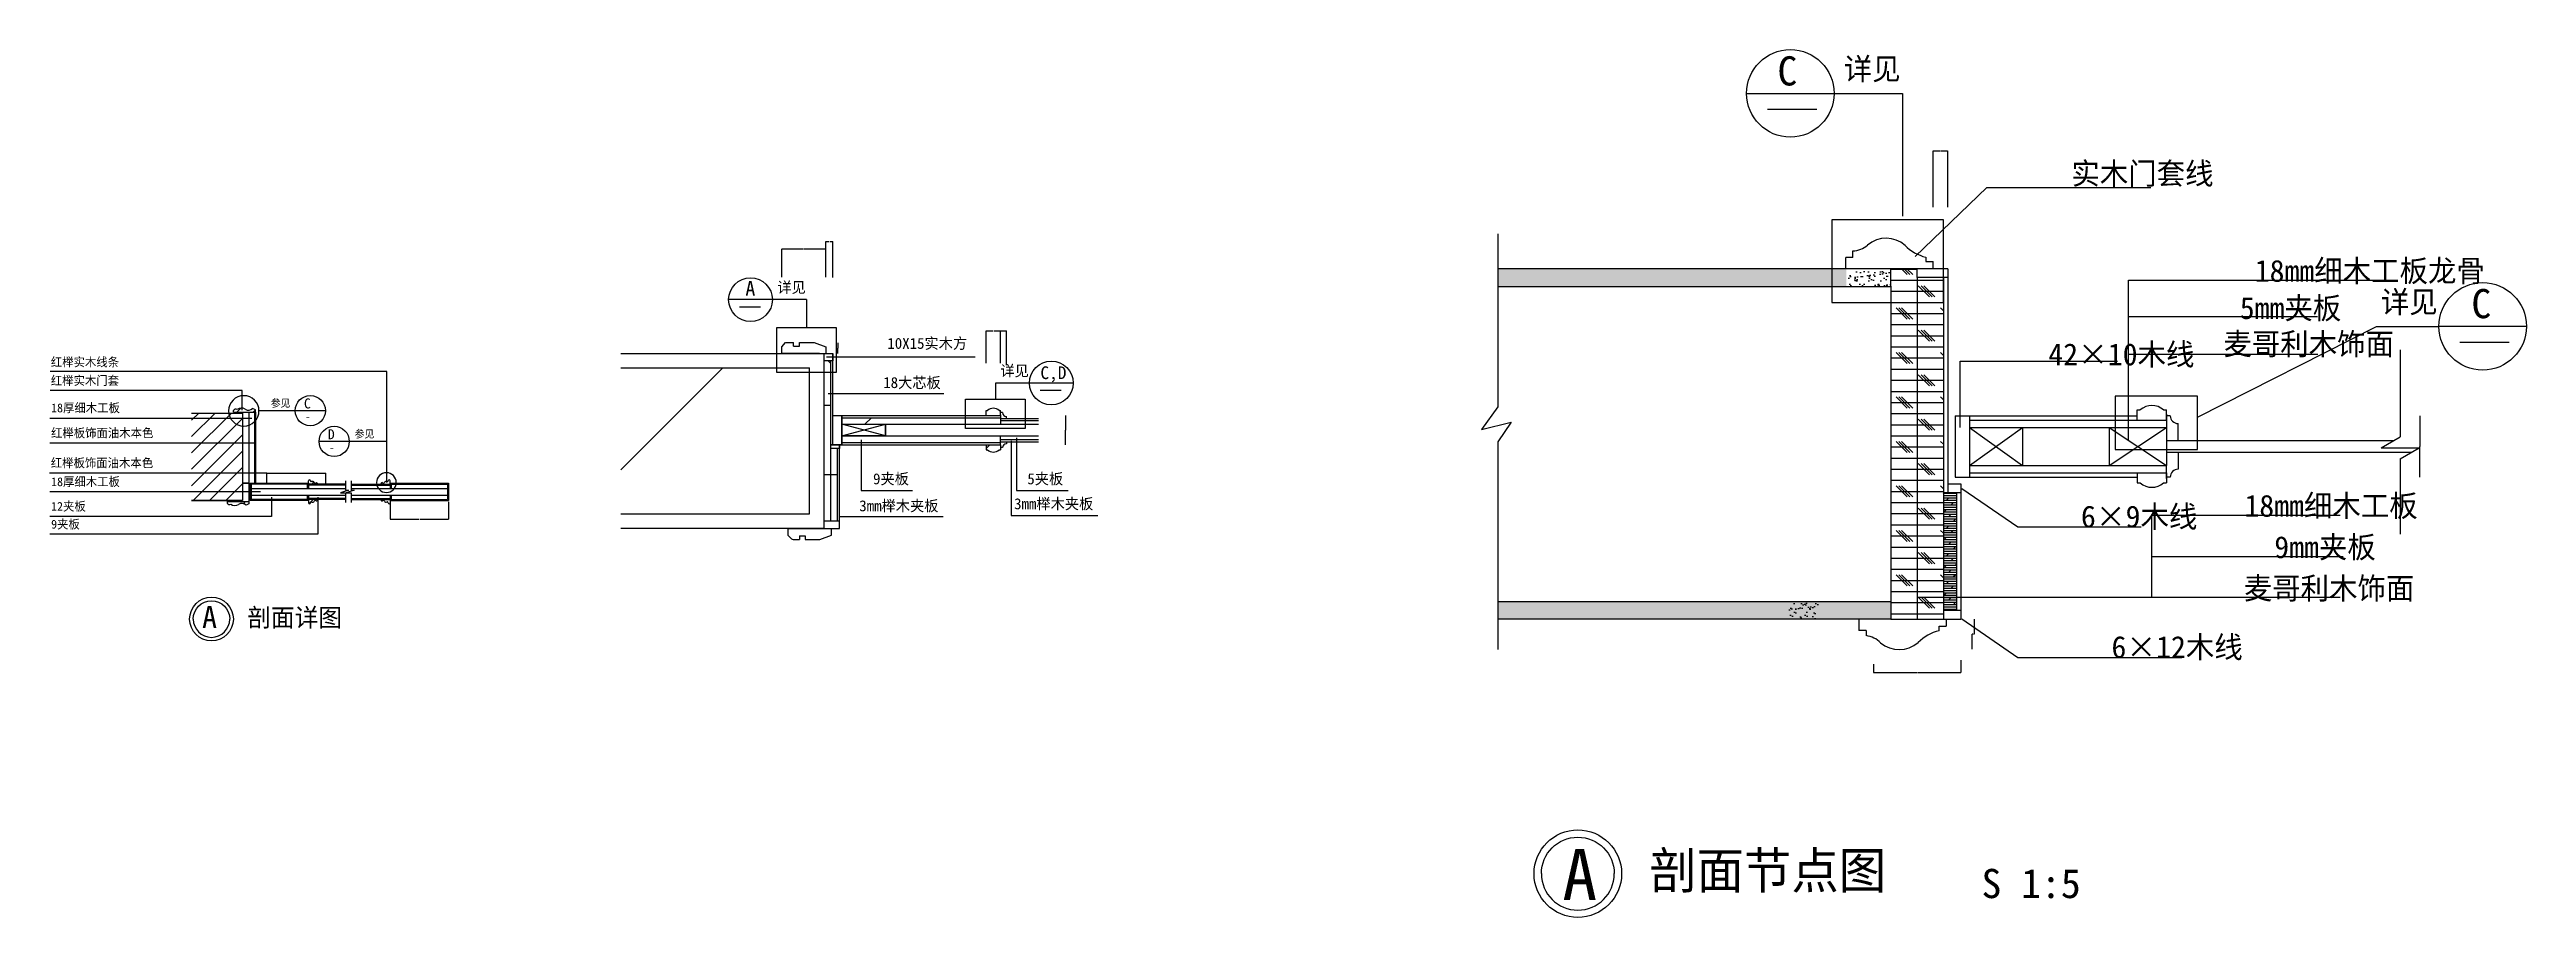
# Model space of a CAD drawing. Header units: metres. Extents: x 193100 to 199895, y 7549 to 9929.
import ezdxf

# ---------------------------------------------------------------- set-up
doc = ezdxf.new("R2010")
doc.units = ezdxf.units.M
for name, color, linetype in [('10', 8, 'Continuous'), ('11', 3, 'Continuous'), ('12', 1, 'Continuous'), ('16', 3, 'Continuous'), ('17', 1, 'Continuous'), ('18', 4, 'Continuous'), ('19', 8, 'Continuous'), ('2', 96, 'Continuous'), ('20', 1, 'Continuous'), ('3', 2, 'Continuous'), ('6', 1, 'Continuous'), ('7', 7, 'Continuous'), ('8', 7, 'Continuous'), ('LAYER1', 8, 'Continuous'), ('LAYER3', 8, 'Continuous'), ('LAYER5', 2, 'Continuous'), ('LAYER6', 3, 'Continuous'), ('粗线', 7, 'Continuous')]:
    doc.layers.add(name, color=color, linetype=linetype)
doc.dimstyles.get("Standard").update_dxf_attribs({"dimtxt": 2.5, "dimasz": 2.5, "dimexe": 1.25, "dimexo": 0.625, "dimtad": 1, "dimcen": 2.5, "dimazin": 3, "dimtfac": 1, "dimtmove": 0, "dimatfit": 3})

# ---------------------------------------------------------------- blocks, each defined once
blk = doc.blocks.new('HY-4')
at = {"layer": '20'}
for points in [[(-5, 0, -1), (5, 0, -1)], [(-5, 0, 1), (5, 0, 1)]]:
    blk.add_lwpolyline(points, format="xyb", dxfattribs=at)
blk.add_circle((0, 0), 6, dxfattribs=at)
blk.add_circle((0, 0), 6, dxfattribs=at)
blk = doc.blocks.new('_CLOSEDFILLED')
at = {"color": 0, "linetype": 'BYBLOCK'}
blk.add_solid([(-1, 0), (0, 0), (-1, 0)], dxfattribs=at)
blk = doc.blocks.new('*D1')
for p, q in [((194034.82, 8688.92), (194034.82, 8641.62)), ((194035.07, 8641.62), (194113.32, 8641.62)), ((194116.32, 8641.62), (194194.57, 8641.62)), ((194194.82, 8688.92), (194194.82, 8641.62))]:
    blk.add_line(p, q)
at = {"layer": 'Defpoints'}
for p in [(194034.82, 8688.92), (194034.82, 8641.62), (194194.82, 8688.92)]:
    blk.add_point(p, dxfattribs=at)
at = {"layer": '8', "xscale": 0.25, "yscale": 0.25, "rotation": 180}
blk.add_blockref('_CLOSEDFILLED', (194034.82, 8641.62), dxfattribs=at)
at = {"layer": '8', "xscale": 0.25, "yscale": 0.25}
blk.add_blockref('_CLOSEDFILLED', (194194.82, 8641.62), dxfattribs=at)
at = {"layer": '8', "insert": (194114.82, 8641.62), "char_height": 1, "attachment_point": 5}
blk.add_mtext('160', dxfattribs=at)
blk = doc.blocks.new('*D2')
for p, q in [((195229.45, 9334.5), (195229.45, 9402.22)), ((195229.7, 9402.22), (195238.45, 9402.22)), ((195240.45, 9402.22), (195249.2, 9402.22)), ((195249.45, 9303.57), (195249.45, 9402.22))]:
    blk.add_line(p, q)
at = {"layer": 'Defpoints'}
for p in [(195229.45, 9402.22), (195229.45, 9334.5), (195249.45, 9303.57)]:
    blk.add_point(p, dxfattribs=at)
at = {"layer": 'LAYER1', "xscale": 0.25, "yscale": 0.25, "rotation": 180}
blk.add_blockref('_CLOSEDFILLED', (195229.45, 9402.22), dxfattribs=at)
at = {"layer": 'LAYER1', "xscale": 0.25, "yscale": 0.25}
blk.add_blockref('_CLOSEDFILLED', (195249.45, 9402.22), dxfattribs=at)
at = {"layer": 'LAYER1', "insert": (195239.45, 9402.22), "char_height": 1, "attachment_point": 5}
blk.add_mtext('10', dxfattribs=at)
blk = doc.blocks.new('*D3')
for p, q in [((195109.45, 9304.5), (195109.45, 9382.22)), ((195109.7, 9382.22), (195168.45, 9382.22)), ((195170.45, 9382.22), (195229.2, 9382.22)), ((195229.45, 9304.5), (195229.45, 9382.22))]:
    blk.add_line(p, q)
at = {"layer": 'Defpoints'}
for p in [(195109.45, 9382.22), (195109.45, 9304.5), (195229.45, 9304.5)]:
    blk.add_point(p, dxfattribs=at)
at = {"layer": 'LAYER1', "xscale": 0.25, "yscale": 0.25, "rotation": 180}
blk.add_blockref('_CLOSEDFILLED', (195109.45, 9382.22), dxfattribs=at)
at = {"layer": 'LAYER1', "xscale": 0.25, "yscale": 0.25}
blk.add_blockref('_CLOSEDFILLED', (195229.45, 9382.22), dxfattribs=at)
at = {"layer": 'LAYER1', "insert": (195169.45, 9382.22), "char_height": 1, "attachment_point": 5}
blk.add_mtext('60', dxfattribs=at)
blk = doc.blocks.new('*D4')
for p, q in [((195262.4, 9110.42), (195262.15, 9110.42)), ((195262.65, 9125.07), (195262.65, 9110.42)), ((195262.72, 9110.42), (195262.65, 9110.42)), ((195262.72, 9095.77), (195262.72, 9110.42)), ((195262.97, 9110.42), (195263.22, 9110.42))]:
    blk.add_line(p, q)
at = {"layer": 'Defpoints'}
for p in [(195262.65, 9125.07), (195262.72, 9110.42), (195262.72, 9095.77)]:
    blk.add_point(p, dxfattribs=at)
at = {"layer": 'LAYER1', "xscale": 0.25, "yscale": 0.25}
blk.add_blockref('_CLOSEDFILLED', (195262.72, 9110.42), dxfattribs=at)
at = {"layer": 'LAYER1', "xscale": 0.25, "yscale": 0.25, "rotation": 180}
blk.add_blockref('_CLOSEDFILLED', (195262.65, 9110.42), dxfattribs=at)
at = {"layer": 'LAYER1', "insert": (195262.685, 9109.295), "char_height": 1, "attachment_point": 5}
blk.add_mtext('15', dxfattribs=at)
blk = doc.blocks.new('*D5')
for p, q in [((195887.77, 8925.32), (195887.77, 8885.32)), ((195887.52, 8885.32), (195887.27, 8885.32)), ((195887.77, 8845.32), (195887.77, 8885.32)), ((195887.77, 8885.32), (195887.77, 8885.32)), ((195888.02, 8885.32), (195888.27, 8885.32))]:
    blk.add_line(p, q)
at = {"layer": 'Defpoints'}
for p in [(195887.77, 8925.32), (195887.77, 8885.32), (195887.77, 8845.32)]:
    blk.add_point(p, dxfattribs=at)
at = {"layer": 'LAYER1', "xscale": 0.25, "yscale": 0.25}
blk.add_blockref('_CLOSEDFILLED', (195887.77, 8885.32), dxfattribs=at)
at = {"layer": 'LAYER1', "xscale": 0.25, "yscale": 0.25, "rotation": 180}
blk.add_blockref('_CLOSEDFILLED', (195887.77, 8885.32), dxfattribs=at)
at = {"layer": 'LAYER1', "insert": (195887.77, 8886.445), "char_height": 1, "attachment_point": 5}
blk.add_mtext('40', dxfattribs=at)
blk = doc.blocks.new('*D6')
for p, q in [((195709.45, 9068.83), (195709.45, 9157.27)), ((195709.7, 9157.27), (195716.95, 9157.27)), ((195717.95, 9157.27), (195725.2, 9157.27)), ((195725.45, 9063.48), (195725.45, 9157.27))]:
    blk.add_line(p, q)
at = {"layer": 'Defpoints'}
for p in [(195709.45, 9157.27), (195709.45, 9068.83), (195725.45, 9063.48)]:
    blk.add_point(p, dxfattribs=at)
at = {"layer": 'LAYER1', "xscale": 0.25, "yscale": 0.25, "rotation": 180}
blk.add_blockref('_CLOSEDFILLED', (195709.45, 9157.27), dxfattribs=at)
at = {"layer": 'LAYER1', "xscale": 0.25, "yscale": 0.25}
blk.add_blockref('_CLOSEDFILLED', (195725.45, 9157.27), dxfattribs=at)
at = {"layer": 'LAYER1', "insert": (195717.45, 9157.27), "char_height": 1, "attachment_point": 5}
blk.add_mtext('8', dxfattribs=at)
blk = doc.blocks.new('*D7')
for p, q in [((195669.45, 9068.83), (195669.45, 9157.27)), ((195669.7, 9157.27), (195688.45, 9157.27)), ((195690.45, 9157.27), (195709.2, 9157.27)), ((195709.45, 9068.83), (195709.45, 9157.27))]:
    blk.add_line(p, q)
at = {"layer": 'Defpoints'}
for p in [(195669.45, 9157.27), (195669.45, 9068.83), (195709.45, 9068.83)]:
    blk.add_point(p, dxfattribs=at)
at = {"layer": 'LAYER1', "xscale": 0.25, "yscale": 0.25, "rotation": 180}
blk.add_blockref('_CLOSEDFILLED', (195669.45, 9157.27), dxfattribs=at)
at = {"layer": 'LAYER1', "xscale": 0.25, "yscale": 0.25}
blk.add_blockref('_CLOSEDFILLED', (195709.45, 9157.27), dxfattribs=at)
at = {"layer": 'LAYER1', "insert": (195689.45, 9157.27), "char_height": 1, "attachment_point": 5}
blk.add_mtext('20', dxfattribs=at)
blk = doc.blocks.new('*D8')
for p, q in [((198103.66, 8243.88), (198103.66, 8220.66)), ((198343.66, 8255.04), (198343.66, 8220.66)), ((198103.91, 8220.66), (198222.66, 8220.66)), ((198224.66, 8220.66), (198343.41, 8220.66))]:
    blk.add_line(p, q)
at = {"layer": 'Defpoints'}
for p in [(198103.66, 8243.88), (198343.66, 8255.04), (198103.66, 8220.66)]:
    blk.add_point(p, dxfattribs=at)
at = {"layer": '粗线', "xscale": 0.25, "yscale": 0.25, "rotation": 180}
blk.add_blockref('_CLOSEDFILLED', (198103.66, 8220.66), dxfattribs=at)
at = {"layer": '粗线', "xscale": 0.25, "yscale": 0.25}
blk.add_blockref('_CLOSEDFILLED', (198343.66, 8220.66), dxfattribs=at)
at = {"layer": '粗线', "insert": (198223.66, 8220.66), "char_height": 1, "attachment_point": 5}
blk.add_mtext('60', dxfattribs=at)
blk = doc.blocks.new('*D9')
for p, q in [((198380.03, 8367.5), (198380.03, 8326.19)), ((198376.23, 8326.19), (198374.18, 8326.19)), ((198374.43, 8284.89), (198374.43, 8326.19)), ((198380.28, 8326.19), (198378.23, 8326.19))]:
    blk.add_line(p, q)
at = {"layer": 'Defpoints'}
for p in [(198380.03, 8367.5), (198380.03, 8326.19), (198374.43, 8284.89)]:
    blk.add_point(p, dxfattribs=at)
at = {"layer": '7', "xscale": 0.25, "yscale": 0.25}
blk.add_blockref('_CLOSEDFILLED', (198374.43, 8326.19), dxfattribs=at)
at = {"layer": '7', "xscale": 0.25, "yscale": 0.25, "rotation": 180}
blk.add_blockref('_CLOSEDFILLED', (198380.03, 8326.19), dxfattribs=at)
at = {"layer": '7', "insert": (198377.23, 8326.19), "char_height": 1, "attachment_point": 5}
blk.add_mtext('20', dxfattribs=at)
blk = doc.blocks.new('*D10')
for p, q in [((198267.66, 9496.21), (198267.66, 9651.38)), ((198267.91, 9651.38), (198286.66, 9651.38)), ((198288.66, 9651.38), (198307.41, 9651.38)), ((198307.66, 9496.21), (198307.66, 9651.38))]:
    blk.add_line(p, q)
at = {"layer": 'Defpoints'}
for p in [(198267.66, 9651.38), (198267.66, 9496.21), (198307.66, 9496.21)]:
    blk.add_point(p, dxfattribs=at)
at = {"layer": '粗线', "xscale": 0.25, "yscale": 0.25, "rotation": 180}
blk.add_blockref('_CLOSEDFILLED', (198267.66, 9651.38), dxfattribs=at)
at = {"layer": '粗线', "xscale": 0.25, "yscale": 0.25}
blk.add_blockref('_CLOSEDFILLED', (198307.66, 9651.38), dxfattribs=at)
at = {"layer": '粗线', "insert": (198287.66, 9651.38), "char_height": 1, "attachment_point": 5}
blk.add_mtext('10', dxfattribs=at)
blk = doc.blocks.new('*D11')
for p, q in [((199602.32, 8924.67), (199602.32, 8840.67)), ((199602.07, 8840.67), (199601.82, 8840.67)), ((199602.32, 8756.67), (199602.32, 8840.67)), ((199602.32, 8840.67), (199602.32, 8840.67)), ((199602.57, 8840.67), (199602.82, 8840.67))]:
    blk.add_line(p, q)
at = {"layer": 'Defpoints'}
for p in [(199602.32, 8924.67), (199602.32, 8840.67), (199602.32, 8756.67)]:
    blk.add_point(p, dxfattribs=at)
at = {"layer": '粗线', "xscale": 0.25, "yscale": 0.25}
blk.add_blockref('_CLOSEDFILLED', (199602.32, 8840.67), dxfattribs=at)
at = {"layer": '粗线', "xscale": 0.25, "yscale": 0.25, "rotation": 180}
blk.add_blockref('_CLOSEDFILLED', (199602.32, 8840.67), dxfattribs=at)
at = {"layer": '粗线', "insert": (199602.32, 8841.795), "char_height": 1, "attachment_point": 5}
blk.add_mtext('42', dxfattribs=at)

msp = doc.modelspace()

# ---------------------------------------------------------------- hatches: boundary and pattern name
at = {"layer": '10'}
h = msp.add_hatch(dxfattribs=at)
h.set_pattern_fill('AR-SAND', scale=0.5)
h.paths.add_polyline_path([(197073.56, 9327.5), (197073.56, 9279.5), (198029.86, 9279.5), (198029.86, 9327.5)])
h.paths.add_polyline_path([(198151.66, 8367.5), (198151.66, 8415.5), (197073.56, 8415.5), (197073.56, 8367.5)])
h = msp.add_hatch(dxfattribs=at)
h.set_pattern_fill('AR-SAND', scale=0.5)
h.paths.add_polyline_path([(198067.66, 9327.5), (198029.86, 9327.5), (198029.86, 9279.5), (198151.66, 9279.5), (198151.66, 9327.5)])
h = msp.add_hatch(dxfattribs=at)
h.set_pattern_fill('CORK', scale=8)
h.paths.add_polyline_path([(198223.66, 9235.68), (198151.66, 9235.68), (198151.66, 8367.5), (198223.66, 8367.5)])
h.paths.add_polyline_path([(198295.66, 9235.68), (198223.66, 9235.68), (198223.66, 8367.5), (198295.66, 8367.5)])
h.paths.add_polyline_path([(198223.66, 9303.5), (198223.66, 9235.68), (198295.66, 9235.68), (198295.66, 9303.5)])
h.paths.add_polyline_path([(198151.66, 9279.5), (198151.66, 9235.68), (198223.66, 9235.68), (198223.66, 9303.5), (198223.66, 9327.5), (198151.66, 9327.5)])
h = msp.add_hatch(dxfattribs=at)
h.set_pattern_fill('ANSI32', scale=10)
h.paths.add_polyline_path([(193615.31, 8941.61, 0.46), (193605.31, 8938.78), (193605.31, 8934.78), (193665.31, 8934.78), (193665.31, 8940.78), (193657.31, 8944.78, -0.35), (193636.96, 8942.6, 0.34)])
h = msp.add_hatch(dxfattribs=at)
h.set_pattern_fill('ANSI32', scale=10)
h.paths.add_polyline_path([(193819.11, 8744.12, -0.59), (193816.31, 8746.24, 1), (193810.31, 8746.24), (193810.31, 8737.24), (193835.31, 8737.24), (193835.31, 8739.04, 0.62), (193831.31, 8740.83, -0.42), (193826.19, 8741.66, 0.45)])
h = msp.add_hatch(dxfattribs=at)
h.set_pattern_fill('ANSI32', scale=10)
h.paths.add_polyline_path([(194018.94, 8741.66, -0.42), (194013.82, 8740.83, 0.62), (194009.82, 8739.04), (194009.82, 8737.24), (194034.82, 8737.24), (194034.82, 8746.24, 1), (194028.82, 8746.24, -0.59), (194026.02, 8744.12, 0.45)])
h = msp.add_hatch(dxfattribs=at)
h.set_pattern_fill('DOLMIT')
h.paths.add_polyline_path([(198331.66, 8714.06), (198295.66, 8714.06), (198295.66, 8391.5), (198331.66, 8391.5)])
h = msp.add_hatch(dxfattribs=at)
h.set_pattern_fill('ANSI32', scale=10)
h.paths.add_polyline_path([(193618.96, 8681.73, -0.35), (193639.31, 8679.56), (193647.31, 8683.56), (193647.31, 8689.56), (193587.31, 8689.56), (193587.31, 8685.56, 0.46), (193597.31, 8682.72, 0.34)])
h = msp.add_hatch(dxfattribs=at)
h.set_pattern_fill('ANSI32', scale=10)
h.paths.add_polyline_path([(193826.19, 8690.81, -0.42), (193831.31, 8691.65, 0.62), (193835.31, 8693.44), (193835.31, 8695.24), (193810.31, 8695.24), (193810.31, 8686.24, 1), (193816.31, 8686.24, -0.59), (193819.11, 8688.36, 0.45)])
h = msp.add_hatch(dxfattribs=at)
h.set_pattern_fill('ANSI32', scale=10)
h.paths.add_polyline_path([(194026.02, 8688.36, -0.59), (194028.82, 8686.24, 1), (194034.82, 8686.24), (194034.82, 8695.24), (194009.82, 8695.24), (194009.82, 8693.44, 0.62), (194013.82, 8691.65, -0.42), (194018.94, 8690.81, 0.45)])
h = msp.add_hatch(dxfattribs=at)
h.set_pattern_fill('AR-SAND', scale=0.5)
h.paths.add_polyline_path([(197950.51, 8415.5), (197872.02, 8415.5), (197872.53, 8367.5), (197954.05, 8367.5)])
at = {"layer": 'LAYER3'}
h = msp.add_hatch(dxfattribs=at)
h.set_pattern_fill('AR-CONC', scale=30)
h.paths.add_polyline_path([(194667.79, 9055.77), (194667.79, 8655.77), (195142.2, 8655.77), (195142.2, 8687.57), (195139.11, 8708.68), (195144.11, 8708.68), (195142.63, 8713.34), (195145.62, 8713.34), (195145.62, 8715.57), (195146.75, 8716.71), (195155.86, 8716.71), (195157, 8715.57), (195157, 8713.34), (195159.98, 8713.34), (195158.51, 8708.68), (195163.5, 8708.68), (195160.42, 8687.57), (195160.42, 8655.77), (195185.45, 8655.77), (195185.45, 9055.77), (195125.45, 9055.77)])
h = msp.add_hatch(dxfattribs=at)
h.set_pattern_fill('ANSI31', scale=200)
h.paths.add_polyline_path([(194667.79, 9055.77), (194667.79, 8655.77), (195142.2, 8655.77), (195142.2, 8687.57), (195139.11, 8708.68), (195144.11, 8708.68), (195142.63, 8713.34), (195145.62, 8713.34), (195145.62, 8715.57), (195146.75, 8716.71), (195155.86, 8716.71), (195157, 8715.57), (195157, 8713.34), (195159.98, 8713.34), (195158.51, 8708.68), (195163.5, 8708.68), (195160.42, 8687.57), (195160.42, 8655.77), (195185.45, 8655.77), (195185.45, 9055.77), (195125.45, 9055.77)])
h = msp.add_hatch(dxfattribs=at)
h.set_pattern_fill('CORK', scale=50)
h.paths.add_polyline_path([(195243.45, 9043.21), (195225.45, 9043.21), (195225.45, 8635.77), (195243.45, 8635.77)])
h.paths.add_polyline_path([(195225.45, 9043.21), (195243.45, 9043.21), (195243.45, 9075.77), (195225.45, 9075.77)])
h = msp.add_hatch(dxfattribs=at)
h.set_pattern_fill('DOLMIT', scale=20)
h.paths.add_polyline_path([(195613.26, 8919.32), (195273.45, 8919.32), (195273.45, 8901.32), (195393.45, 8901.32), (195613.26, 8901.32)])
h.paths.add_polyline_path([(195709.45, 8869.32), (195273.45, 8869.32), (195273.45, 8851.32), (195709.45, 8851.32)])
h.paths.add_polyline_path([(195813.7, 8911.32), (195776.53, 8911.32), (195776.53, 8901.32), (195813.7, 8901.32)])
h.paths.add_polyline_path([(195813.7, 8869.32), (195709.45, 8869.32), (195709.45, 8859.32), (195813.7, 8859.32)])
h.paths.add_polyline_path([(195776.53, 8911.32), (195709.45, 8911.32), (195709.45, 8901.32), (195776.53, 8901.32)])
h.paths.add_polyline_path([(195709.45, 8919.32), (195613.26, 8919.32), (195613.26, 8901.32), (195709.45, 8901.32)])
h = msp.add_hatch(dxfattribs=at)
h.set_pattern_fill('ANSI31', scale=30)
h.paths.add_polyline_path([(195673.45, 8939.32), (195669.45, 8939.32), (195669.45, 8925.32), (195709.45, 8925.32), (195709.45, 8927.32), (195709.45, 8939.32), (195705.45, 8939.32, 0.37)])
h.paths.add_polyline_path([(195714.74, 8933.32), (195709.45, 8933.32), (195709.45, 8925.32), (195709.45, 8917.32), (195725.45, 8917.32), (195725.45, 8922.6, -0.41)])
h = msp.add_hatch(dxfattribs=at)
h.set_pattern_fill('CORK', scale=50)
h.paths.add_polyline_path([(195243.45, 8635.77), (195261.45, 8635.77), (195261.45, 8834.83), (195243.45, 8834.83)])
h = msp.add_hatch(dxfattribs=at)
h.set_pattern_fill('ANSI31', scale=30)
h.paths.add_polyline_path([(195669.45, 8845.32), (195669.45, 8831.32), (195673.45, 8831.32, 0.37), (195705.45, 8831.32), (195709.45, 8831.32), (195709.45, 8845.32)])
h.paths.add_polyline_path([(195725.45, 8848.03), (195725.45, 8853.32), (195709.45, 8853.32), (195709.45, 8843.32), (195709.45, 8837.32), (195714.74, 8837.32, -0.41)])

# ---------------------------------------------------------------- linework, layer by layer
at = {"layer": '10'}
for points in [[(193591.36, 8938.08, 1), (193674.8, 8938.08, 1)], [(193997.28, 8741.44, 1), (194051.52, 8741.44, 1)]]:
    msp.add_lwpolyline(points, format="xyb", close=True, dxfattribs=at)
at = {"layer": '11'}
for p, q in [((194037.82, 8737.24), (194037.82, 8725.24)), ((194037.82, 8737.24), (194037.82, 8725.24)), ((194037.82, 8737.24), (194182.82, 8737.24)), ((194037.82, 8737.24), (194191.82, 8737.24)), ((194037.82, 8707.24), (194037.82, 8695.24)), ((194037.82, 8707.24), (194037.82, 8695.24)), ((194191.82, 8737.24), (194191.82, 8695.24)), ((194037.82, 8695.24), (194182.82, 8695.24)), ((194037.82, 8695.24), (194191.82, 8695.24)), ((194037.82, 8695.24), (194182.82, 8695.24)), ((194037.82, 8695.24), (194182.82, 8695.24))]:
    msp.add_line(p, q, dxfattribs=at)
at = {"layer": '12'}
for p, q in [((198047.66, 9358.65), (198027.66, 9358.65)), ((198027.66, 9327.5), (198027.66, 9358.65)), ((198047.66, 9358.65), (198047.66, 9376.57)), ((198247.66, 9359.5), (198247.66, 9347.5)), ((198247.66, 9347.5), (198267.66, 9347.5)), ((198267.66, 9327.5), (198267.66, 9347.5)), ((198267.66, 9327.5), (198267.66, 9347.5)), ((195212.8, 9095.77), (195109.45, 9095.77)), ((195139.45, 9095.77), (195212.8, 9095.77)), ((195243.45, 8635.77), (195243.45, 9075.77)), ((195249.45, 8845.32), (195249.45, 9095.77)), ((195249.45, 8925.32), (195709.45, 8925.32)), ((195249.45, 8845.32), (195249.45, 8925.32)), ((195249.45, 8845.32), (195249.45, 8925.32)), ((195249.45, 8925.32), (195273.45, 8925.32)), ((195273.45, 8845.32), (195273.45, 8925.32)), ((195273.45, 8925.32), (195273.45, 8845.32)), ((195273.45, 8919.32), (195709.45, 8919.32)), ((195669.45, 8939.32), (195673.45, 8939.32)), ((195669.45, 8925.32), (195669.45, 8939.32)), ((195705.45, 8939.32), (195709.45, 8939.32)), ((195709.45, 8925.32), (195709.45, 8939.32)), ((195714.74, 8933.32), (195709.45, 8933.32)), ((195709.45, 8927.32), (195709.45, 8901.32)), ((195709.45, 8917.32), (195813.7, 8917.32)), ((195709.45, 8917.32), (195725.45, 8917.32)), ((195709.45, 8911.32), (195813.7, 8911.32)), ((195725.45, 8917.32), (195725.45, 8922.6)), ((198827.66, 8940.67), (198835.66, 8940.67)), ((198827.66, 8912.67), (198827.66, 8940.67)), ((198899.66, 8940.67), (198907.66, 8940.67)), ((198907.66, 8912.67), (198907.66, 8940.67)), ((198907.66, 8928.67), (198907.66, 8892.67)), ((198918.23, 8924.67), (198907.66, 8924.67)), ((198939.66, 8856.67), (198939.66, 8903.24)), ((195249.45, 8845.32), (195243.45, 8845.32)), ((195249.45, 8845.32), (195709.45, 8845.32)), ((195273.45, 8845.32), (195249.45, 8845.32)), ((195261.45, 8635.77), (195261.45, 8834.83)), ((195267.45, 8615.77), (195267.45, 8845.32)), ((195273.45, 8901.32), (195813.7, 8901.32)), ((195273.45, 8869.32), (195273.45, 8901.32)), ((195273.45, 8869.32), (195393.6, 8901.32)), ((195393.6, 8869.32), (195273.45, 8901.32)), ((195273.45, 8901.32), (195393.45, 8901.32)), ((195273.45, 8869.32), (195813.73, 8869.32)), ((195393.45, 8869.32), (195273.45, 8869.32)), ((195273.45, 8851.32), (195709.45, 8851.32)), ((195393.45, 8869.32), (195393.45, 8901.32)), ((195393.45, 8901.32), (195393.45, 8869.32)), ((195669.45, 8845.32), (195669.45, 8831.32)), ((195709.45, 8843.32), (195709.45, 8869.32)), ((195709.45, 8859.32), (195813.7, 8859.32)), ((195709.45, 8853.32), (195725.45, 8853.32)), ((195709.45, 8853.32), (195813.7, 8853.32)), ((195709.45, 8845.32), (195709.45, 8831.32)), ((195714.74, 8837.32), (195709.45, 8837.32)), ((195725.45, 8853.32), (195725.45, 8848.03)), ((195669.45, 8831.32), (195673.45, 8831.32)), ((195705.45, 8831.32), (195709.45, 8831.32)), ((198827.66, 8768.67), (198827.66, 8740.67)), ((198907.66, 8752.63), (198907.66, 8788.67)), ((198907.66, 8768.67), (198907.66, 8740.67)), ((198939.66, 8824.67), (198939.66, 8778.1)), ((193650.31, 8740.24), (193650.31, 8692.24)), ((193650.31, 8740.24), (193810.31, 8740.24)), ((193810.31, 8740.24), (193810.31, 8725.24)), ((193912.2, 8737.24), (193810.31, 8737.24)), ((193810.31, 8707.24), (193810.31, 8692.24)), ((193920.73, 8721.01), (193898.31, 8713.26)), ((193898.31, 8713.26), (193912.2, 8713.26)), ((193912.2, 8746.08), (193912.2, 8721.01)), ((193912.2, 8721.01), (193920.73, 8721.01)), ((193912.2, 8713.26), (193912.2, 8687.41)), ((193936.25, 8721.01), (193913.83, 8713.26)), ((193913.83, 8713.26), (193927.72, 8713.26)), ((193927.72, 8746.08), (193927.72, 8721.01)), ((193927.72, 8737.24), (194034.82, 8737.24)), ((193927.72, 8721.01), (193936.25, 8721.01)), ((193927.72, 8713.26), (193927.72, 8687.41)), ((194034.82, 8740.24), (194034.82, 8725.24)), ((194034.82, 8740.24), (194034.82, 8725.24)), ((194034.82, 8740.24), (194194.82, 8740.24)), ((194034.82, 8740.24), (194182.82, 8740.24)), ((194034.82, 8707.24), (194034.82, 8692.24)), ((194034.82, 8707.24), (194034.82, 8692.24)), ((194194.82, 8740.24), (194194.82, 8692.24)), ((194194.82, 8740.24), (194194.82, 8692.24)), ((198827.66, 8740.67), (198835.66, 8740.67)), ((198899.66, 8740.67), (198907.66, 8740.67)), ((198918.23, 8756.67), (198907.66, 8756.67)), ((193810.31, 8692.24), (193650.31, 8692.24)), ((193912.2, 8695.24), (193810.31, 8695.24)), ((193927.72, 8695.24), (194034.82, 8695.24)), ((194034.82, 8692.24), (194194.82, 8692.24)), ((194034.82, 8692.24), (194182.82, 8692.24)), ((195125.39, 8615.77), (195223.18, 8615.77))]:
    msp.add_line(p, q, dxfattribs=at)
for points in [[(195207.25, 9095.77), (195207.25, 9095.77), (195249.45, 9095.77), (195249.45, 9075.77), (195225.45, 9075.77)], [(193489.83, 8932.24), (193629.31, 8932.24), (193629.31, 8692.24), (193489.83, 8692.24)], [(193629.31, 8740.24), (193647.31, 8740.24)], [(195207.25, 8615.77), (195207.25, 8615.77), (195267.45, 8615.77), (195267.45, 8635.77), (195225.45, 8635.77)]]:
    msp.add_lwpolyline(points, dxfattribs=at)
msp.add_lwpolyline([(195243.45, 8845.32), (195267.45, 8845.32), (195267.45, 8834.83), (195243.45, 8834.83)], close=True, dxfattribs=at)
for centre, radius, start, end in [((198044.51, 9442.63), 66.14, 272.73, 310.65), ((198138.52, 9333.62), 77.82, 48.15, 130.88), ((198276.8, 9478.52), 122.54, 225.19, 256.24), ((195689.45, 8920.98), 24.33, 48.89, 131.11), ((195725.45, 8933.32), 10.71, 180, 270), ((198867.66, 8904), 48.67, 48.89, 131.11), ((198939.66, 8924.67), 21.43, 180, 270), ((195725.45, 8837.32), 10.71, 90, 180), ((195689.45, 8849.65), 24.33, 228.89, 311.11), ((198939.66, 8756.67), 21.43, 90, 180), ((198867.66, 8777.34), 48.67, 228.89, 311.11)]:
    msp.add_arc(centre, radius, start, end, dxfattribs=at)
at = {"layer": '16'}
for p, q in [((198307.66, 9327.5), (197073.56, 9327.5)), ((198151.66, 9279.5), (198151.66, 9327.5)), ((198223.66, 9303.5), (198223.66, 9327.5)), ((198307.66, 9327.5), (198307.66, 8714.06)), ((198307.66, 9303.5), (198223.66, 9303.5)), ((193647.31, 8934.78), (193647.31, 8683.56)), ((193662.31, 8934.78), (193662.31, 8740.24)), ((198327.66, 8924.67), (198827.66, 8924.67)), ((198327.66, 8924.67), (198327.66, 8756.67)), ((198367.66, 8924.67), (198367.66, 8756.67)), ((193653.31, 8737.24), (193653.31, 8695.24)), ((193807.31, 8737.24), (193653.31, 8737.24)), ((193653.31, 8725.24), (193912.2, 8725.24)), ((193653.31, 8707.24), (193912.2, 8707.24)), ((193807.31, 8737.24), (193807.31, 8725.24)), ((193807.31, 8707.24), (193807.31, 8695.24)), ((193912.2, 8734.24), (193810.31, 8734.24)), ((193912.2, 8698.24), (193810.31, 8698.24)), ((193927.72, 8734.24), (194034.82, 8734.24)), ((193927.72, 8725.24), (194191.82, 8725.24)), ((193927.72, 8707.24), (194191.82, 8707.24)), ((193927.72, 8698.24), (194034.82, 8698.24)), ((198295.66, 8714.06), (198343.66, 8714.06)), ((198307.66, 8738.06), (198343.66, 8738.06)), ((198327.66, 8756.67), (198827.66, 8756.67)), ((198343.66, 8738.06), (198343.66, 8367.5)), ((193807.31, 8695.24), (193653.31, 8695.24)), ((198151.66, 8367.5), (197073.56, 8367.5)), ((198151.66, 8367.5), (198343.66, 8367.5)), ((198295.66, 8391.5), (198343.66, 8391.5))]:
    msp.add_line(p, q, dxfattribs=at)
msp.add_lwpolyline([(195185.45, 8754.14), (195185.45, 8902.39)], dxfattribs=at)
at = {"layer": '17'}
for p, q in [((198223.66, 9303.5), (198223.66, 8367.5)), ((198295.66, 9303.5), (198295.66, 8367.5)), ((193647.31, 8934.78), (193665.31, 8934.78)), ((193665.31, 8934.78), (193665.31, 8740.24)), ((198367.66, 8912.67), (198907.66, 8912.67)), ((198367.66, 8892.67), (198907.66, 8892.67)), ((198367.66, 8788.67), (198512.4, 8892.67)), ((198367.66, 8892.67), (198512.4, 8788.67)), ((198512.4, 8892.67), (198512.4, 8788.67)), ((198750.81, 8892.67), (198750.81, 8788.67)), ((198750.81, 8788.67), (198907.66, 8892.67)), ((198750.81, 8892.67), (198907.66, 8788.67)), ((198907.66, 8892.67), (198907.66, 8788.67)), ((198907.66, 8856.67), (199531.01, 8856.67)), ((198367.66, 8788.67), (198907.66, 8788.67)), ((198367.66, 8768.67), (198907.66, 8768.67)), ((198907.66, 8824.67), (199579.5, 8824.67)), ((193650.31, 8740.24), (193650.31, 8737.24)), ((198331.66, 8714.06), (198331.66, 8391.5)), ((193629.31, 8689.56), (193647.31, 8689.56)), ((198063.66, 8367.5), (198063.66, 8336.34)), ((198303.66, 8367.5), (198303.66, 8347.5)), ((198303.66, 8367.5), (198303.66, 8347.5)), ((198083.66, 8336.34), (198063.66, 8336.34)), ((198083.66, 8336.34), (198083.66, 8321.92)), ((198283.66, 8335.5), (198283.66, 8347.5)), ((198283.66, 8347.5), (198303.66, 8347.5))]:
    msp.add_line(p, q, dxfattribs=at)
for centre, radius, start, end in [((198074.45, 8252.09), 70.43, 45.75, 82.49), ((198174.52, 8361.38), 77.82, 229.12, 311.85), ((198312.8, 8216.47), 122.54, 103.76, 134.81)]:
    msp.add_arc(centre, radius, start, end, dxfattribs=at)
at = {"layer": '18'}
msp.add_line((193650.31, 8740.24), (193650.31, 8692.24), dxfattribs=at)
msp.add_lwpolyline([(193647.31, 8740.24), (193629.31, 8740.24)], dxfattribs=at)
at = {"layer": '19'}
for points in [[(198296.41, 9462.26), (197989.86, 9462.26), (197989.86, 9235.68), (198296.41, 9235.68)], [(195095.31, 9166.5), (195258.59, 9166.5), (195258.59, 9043.21), (195095.31, 9043.21)], [(195613.26, 8970.61), (195776.53, 8970.61), (195776.53, 8890.03), (195613.26, 8890.03)], [(198993.06, 8978.62), (198766.51, 8978.62), (198766.51, 8832.04), (198993.06, 8832.04)]]:
    msp.add_lwpolyline(points, close=True, dxfattribs=at)
at = {"layer": '2'}
for p, q in [((193489.83, 8912.59), (193509.48, 8932.24)), ((193489.83, 8822.78), (193599.28, 8932.24)), ((193489.83, 8867.68), (193554.38, 8932.24)), ((193489.83, 8932.24), (193629.31, 8932.24)), ((193489.83, 8777.88), (193629.31, 8917.36)), ((193629.31, 8932.24), (193629.31, 8692.24)), ((193489.83, 8732.98), (193629.31, 8872.46)), ((193493.99, 8692.24), (193629.31, 8827.56)), ((193538.89, 8692.24), (193629.31, 8782.66)), ((193583.79, 8692.24), (193629.31, 8737.76)), ((193489.83, 8692.24), (193629.31, 8692.24))]:
    msp.add_line(p, q, dxfattribs=at)
at = {"layer": '20'}
for p, q in [((197755.78, 9808.6), (197995.78, 9808.6)), ((197995.78, 9808.6), (198183.13, 9808.6)), ((198183.13, 9808.6), (198183.13, 9472.13)), ((197073.56, 9423.43), (197073.56, 8949.52)), ((195056.95, 9243.2), (194963.28, 9243.2)), ((195176.95, 9243.2), (195056.95, 9243.2)), ((195176.95, 9243.2), (195176.95, 9166.5)), ((199548.66, 9105.75), (199548.66, 8866.86)), ((199895.23, 9169.86), (199655.23, 9169.86)), ((195694.9, 9014.44), (195694.9, 8970.61)), ((195788.57, 9014.44), (195694.9, 9014.44)), ((195908.57, 9014.44), (195788.57, 9014.44)), ((197073.56, 8949.52), (197028.81, 8886.88)), ((197028.81, 8886.88), (197109.65, 8907.29)), ((197109.65, 8907.29), (197073.56, 8853.46)), ((197073.56, 8853.46), (197073.56, 8284.37)), ((199496.7, 8836.86), (199548.66, 8866.86)), ((199496.7, 8836.86), (199600.62, 8836.86)), ((199548.66, 8806.86), (199600.62, 8836.86)), ((199548.66, 8806.86), (199548.66, 8599.7))]:
    msp.add_line(p, q, dxfattribs=at)
for points in [[(194992.89, 9223.45), (195050.59, 9223.45)], [(195818.18, 8994.69), (195875.89, 8994.69)]]:
    msp.add_lwpolyline(points, dxfattribs=at)
for centre, radius in [((197875.78, 9808.6), 120), ((195023.28, 9243.2), 60), ((195848.57, 9014.44), 60), ((193815.6, 8938.69), 41.47), ((193881.13, 8854.31), 41.47)]:
    msp.add_circle(centre, radius, dxfattribs=at)
at = {"layer": '3'}
for p, q in [((197073.56, 9279.5), (198151.66, 9279.5)), ((198151.66, 9280.03), (198151.66, 8367.5)), ((193605.31, 8934.78), (193605.31, 8938.78)), ((193605.31, 8934.78), (193665.31, 8934.78)), ((193665.31, 8940.78), (193657.31, 8944.78)), ((193665.31, 8934.78), (193665.31, 8940.78)), ((193810.31, 8737.24), (193810.31, 8746.24)), ((193835.31, 8737.24), (193810.31, 8737.24)), ((193835.31, 8737.24), (193835.31, 8739.04)), ((194009.82, 8737.24), (194009.82, 8739.04)), ((194009.82, 8737.24), (194034.82, 8737.24)), ((194034.82, 8737.24), (194034.82, 8746.24)), ((193587.31, 8689.56), (193587.31, 8685.56)), ((193587.31, 8689.56), (193647.31, 8689.56)), ((193647.31, 8683.56), (193639.31, 8679.56)), ((193647.31, 8689.56), (193647.31, 8683.56)), ((193810.31, 8695.24), (193810.31, 8686.24)), ((193835.31, 8695.24), (193810.31, 8695.24)), ((193835.31, 8695.24), (193835.31, 8693.44)), ((194009.82, 8695.24), (194009.82, 8693.44)), ((194009.82, 8695.24), (194034.82, 8695.24)), ((194034.82, 8695.24), (194034.82, 8686.24)), ((197073.56, 8415.5), (198151.66, 8415.5))]:
    msp.add_line(p, q, dxfattribs=at)
for centre, radius, start, end in [((193611.52, 8935.92), 6.84, 56.35, 155.28), ((193626.78, 8927.99), 17.81, 55.14, 130.1), ((193645.77, 8956.39), 16.37, 237.4, 314.81), ((193813.31, 8746.24), 3, 0, 180), ((193818.29, 8745.95), 2.01, 171.76, 293.86), ((193821.57, 8739.77), 5, 22.32, 119.5), ((193829.16, 8743.74), 3.62, 215.03, 306.46), ((193832.86, 8738.93), 2.45, 2.56, 129.23), ((194012.27, 8738.93), 2.45, 50.77, 177.44), ((194015.97, 8743.74), 3.62, 233.54, 324.97), ((194023.56, 8739.77), 5, 60.5, 157.68), ((194026.84, 8745.95), 2.01, 246.14, 8.24), ((194031.82, 8746.24), 3, 0, 180), ((193593.52, 8688.42), 6.84, 204.72, 303.65), ((193608.78, 8696.35), 17.81, 229.9, 304.86), ((193627.77, 8667.95), 16.37, 45.19, 122.6), ((193813.31, 8686.24), 3, 180, 0), ((193818.29, 8686.53), 2.01, 66.14, 188.24), ((193821.57, 8692.71), 5, 240.5, 337.68), ((193829.16, 8688.74), 3.62, 53.54, 144.97), ((193832.86, 8693.55), 2.45, 230.77, 357.44), ((194012.27, 8693.55), 2.45, 182.56, 309.23), ((194015.97, 8688.74), 3.62, 35.03, 126.46), ((194023.56, 8692.71), 5, 202.32, 299.5), ((194026.84, 8686.53), 2.01, 351.76, 113.86), ((194031.82, 8686.24), 3, 180, 0)]:
    msp.add_arc(centre, radius, start, end, dxfattribs=at)
at = {"layer": '6'}
for p, q in [((195109.45, 9113.77), (195119.45, 9125.77)), ((195119.45, 9125.77), (195141.45, 9125.77)), ((195141.45, 9115.77), (195141.45, 9125.77)), ((195141.45, 9115.77), (195157.45, 9115.77)), ((195157.45, 9115.77), (195157.45, 9125.77)), ((195197.45, 9125.77), (195229.45, 9113.77)), ((195229.45, 9113.77), (195229.45, 9095.77)), ((195157.39, 8595.77), (195157.39, 8585.77)), ((195157.39, 8595.77), (195173.39, 8595.77)), ((195173.39, 8595.77), (195173.39, 8585.77)), ((195213.39, 8585.77), (195245.39, 8597.77)), ((195245.39, 8597.77), (195245.39, 8615.77))]:
    msp.add_line(p, q, dxfattribs=at)
for points in [[(195109.45, 9095.77), (195109.45, 9113.77)], [(195109.45, 9095.77), (195109.45, 9113.77)], [(195157.45, 9125.77), (195197.45, 9125.77)], [(195125.39, 8615.77), (195125.39, 8597.77)], [(195173.39, 8585.77), (195213.39, 8585.77)]]:
    msp.add_lwpolyline(points, dxfattribs=at)
msp.add_lwpolyline([(195125.39, 8597.77), (195135.63, 8587.53, 0.2), (195139.87, 8585.77), (195157.39, 8585.77)], format="xyb", dxfattribs=at)
at = {"layer": '7'}
for p, q in [((198993.06, 8920.73), (199483.83, 9169.86)), ((199483.83, 9169.86), (199655.23, 9169.86))]:
    msp.add_line(p, q, dxfattribs=at)
for points in [[(197812.71, 9765.32), (197948.42, 9765.32)], [(199712.15, 9126.59), (199847.87, 9126.59)]]:
    msp.add_lwpolyline(points, dxfattribs=at)
msp.add_circle((199775.23, 9169.86), 120, dxfattribs=at)
at = {"layer": '8'}
for p, q in [((193857.07, 8938.69), (193674.8, 8938.69)), ((194025.85, 8854.31), (193839.66, 8854.31)), ((193696.6, 8767.3), (193858.29, 8767.3))]:
    msp.add_line(p, q, dxfattribs=at)
at = {"layer": 'LAYER5'}
for p, q in [((194667.79, 9055.77), (195185.45, 9055.77)), ((195185.45, 8655.77), (195185.45, 9055.77)), ((194667.79, 8655.77), (195185.45, 8655.77))]:
    msp.add_line(p, q, dxfattribs=at)
at = {"layer": 'LAYER6'}
for p, q in [((194667.79, 9095.77), (195225.45, 9095.77)), ((195225.45, 8615.77), (195225.45, 9095.77)), ((195223.18, 8615.77), (194667.85, 8615.77))]:
    msp.add_line(p, q, dxfattribs=at)
at = {"layer": '粗线'}
msp.add_line((198907.66, 8892.67), (198907.66, 8788.67), dxfattribs=at)

# ---------------------------------------------------------------- block references
at = {"layer": '20', "xscale": 20, "yscale": 20, "zscale": 20}
msp.add_blockref('HY-4', (197292.81, 7669.48), dxfattribs=at)
at = {"layer": '8', "xscale": 10, "yscale": 10, "zscale": 10}
msp.add_blockref('HY-4', (193544.55, 8367.31), dxfattribs=at)

# ---------------------------------------------------------------- texts
at = {"layer": '3'}
for p in [(193801.78, 8911.54), (193867.31, 8827.15)]:
    msp.add_text('-', height=20.74, dxfattribs=at).set_placement(p)
at = {"layer": '7'}
msp.add_text('详见', height=60, dxfattribs=at).set_placement((199495.64, 9206.93))
at = {"layer": '7', "char_height": 24, "attachment_point": 1}
for s, insert in [('红榉实木线条', (193103.75, 9083.86)), ('红榉实木门套', (193103.75, 9033.09)), ('18厚细木工板', (193104.57, 8958.29)), ('红榉板饰面油木本色', (193104.26, 8889.49)), ('红榉板饰面油木本色', (193103.72, 8807.46)), ('18厚细木工板', (193104.57, 8755.85)), ('9夹板', (193104.57, 8639.32)), ('12夹板', (193104.57, 8688.4))]:
    msp.add_mtext(s, dxfattribs=dict(at, insert=insert))
at = {"layer": '8'}
for s, height, p in [('C', 80, (197840.47, 9830.16)), ('详见', 60, (198022.28, 9845.67)), ('A', 40, (195009.17, 9253.99)), ('详见', 30, (195096.75, 9261.74)), ('C', 80, (199744.16, 9192.19)), ('详见', 30, (195708.71, 9032.98)), ('C,D', 35, (195818.54, 9025.22)), ('参见', 20.74, (193707, 8948.96)), ('C', 27.65, (193798.18, 8944.62)), ('D', 27.65, (193863.71, 8860.24)), ('参见', 20.74, (193937.31, 8864.57)), ('A', 60, (193518.78, 8343.03)), ('剖面详图', 50, (193642.49, 8346.6)), ('A', 140, (197250.44, 7597.52)), ('剖面节点图', 100, (197488.68, 7628.08)), ('S 1:5', 80, (198400.27, 7602.5))]:
    msp.add_text(s, height=height, dxfattribs=at).set_placement(p)
at = {"layer": '8', "char_height": 60, "attachment_point": 1}
for s, insert in [('实木门套线', (198646.74, 9618.85)), ('18mm细木工板龙骨', (199149.81, 9351.98)), ('5mm夹板', (199108.72, 9249.92)), ('42×10木线', (198583.47, 9123.07)), ('麦哥利木饰面', (199063.85, 9151.61)), ('18mm细木工板', (199121.53, 8708)), ('6×9木线', (198673.09, 8678.55)), ('9mm夹板', (199203.44, 8594.67)), ('麦哥利木饰面', (199119.71, 8481.8)), ('6×12木线', (198756.79, 8320.74))]:
    msp.add_mtext(s, dxfattribs=dict(at, insert=insert))
at = {"layer": '粗线', "char_height": 30, "attachment_point": 1}
for s, insert in [('\\fTxt|b0|i0|c134|p2;10X15实木方', (195398.49, 9138.21)), ('\\fTxt|b0|i0|c134|p2;18大芯板', (195387.32, 9030.72)), ('\\fTxt|b0|i0|c134|p2;9夹板', (195359.38, 8766.91)), ('\\fTxt|b0|i0|c134|p2;5夹板', (195782.63, 8766.91)), ('\\fTxt|b0|i0|c134|p2;3mm榉木夹板', (195746.32, 8698.51)), ('\\fTxt|b0|i0|c134|p2;3mm榉木夹板', (195321.67, 8692.93))]:
    msp.add_mtext(s, dxfattribs=dict(at, insert=insert))

# ---------------------------------------------------------------- dimensions: what is measured, and where the dimension line sits
at = {"layer": '7'}
dim = msp.add_linear_dim(base=(198380.03, 8326.19), p1=(198380.03, 8367.5), p2=(198374.43, 8284.89), text='20', dimstyle='Standard', dxfattribs=at)
dim.commit()
dim.dimension.update_dxf_attribs({"geometry": '*D9', "text_midpoint": (198377.23, 8326.19)})
at = {"layer": '8'}
dim = msp.add_linear_dim(base=(194034.82, 8641.62), p1=(194034.82, 8688.92), p2=(194194.82, 8688.92), dimstyle='Standard', dxfattribs=at)
dim.commit()
dim.dimension.update_dxf_attribs({"geometry": '*D1', "text_midpoint": (194114.82, 8641.62)})
at = {"layer": 'LAYER1'}
for base, p1, p2, text, picture, middle in [((195109.45, 9382.22), (195109.45, 9304.5), (195229.45, 9304.5), '60', '*D3', (195169.45, 9382.22)), ((195229.45, 9402.22), (195229.45, 9334.5), (195249.45, 9303.57), '10', '*D2', (195239.45, 9402.22)), ((195262.72, 9110.42), (195262.72, 9095.77), (195262.65, 9125.07), '15', '*D4', (195262.685, 9109.295)), ((195669.45, 9157.27), (195669.45, 9068.83), (195709.45, 9068.83), '20', '*D7', (195689.45, 9157.27)), ((195709.45, 9157.27), (195709.45, 9068.83), (195725.45, 9063.48), '8', '*D6', (195717.45, 9157.27)), ((195887.77, 8885.32), (195887.77, 8925.32), (195887.77, 8845.32), '40', '*D5', (195887.77, 8886.445))]:
    dim = msp.add_linear_dim(base=base, p1=p1, p2=p2, text=text, dimstyle='Standard', dxfattribs=at)
    dim.commit()
    dim.dimension.update_dxf_attribs({"geometry": picture, "text_midpoint": middle})
at = {"layer": '粗线'}
for base, p1, p2, text, picture, middle in [((198267.66, 9651.38), (198267.66, 9496.21), (198307.66, 9496.21), '10', '*D10', (198287.66, 9651.38)), ((199602.32, 8840.67), (199602.32, 8924.67), (199602.32, 8756.67), '42', '*D11', (199602.32, 8841.795)), ((198103.66, 8220.66), (198103.66, 8243.88), (198343.66, 8255.04), '60', '*D8', (198223.66, 8220.66))]:
    dim = msp.add_linear_dim(base=base, p1=p1, p2=p2, text=text, dimstyle='Standard', dxfattribs=at)
    dim.commit()
    dim.dimension.update_dxf_attribs({"geometry": picture, "text_midpoint": middle})

# ---------------------------------------------------------------- leaders
at = {"layer": '7'}
for points in [[(198217.86, 9361.52), (198414.71, 9550.06), (198864.43, 9550.06)], [(194025.85, 8741.7), (194025.85, 9045.9), (193101.92, 9045.9)], [(198341.54, 8892.13), (198341.45, 9074.22), (198773.64, 9074.22)], [(193628.59, 8939.64), (193628.59, 8994.15), (193102.17, 8994.15)], [(193655.47, 8917.52), (193101.41, 8917.52)], [(193637.03, 8917.52), (193101.41, 8917.52)], [(193665.31, 8849.84), (193100.78, 8849.84)], [(193696.6, 8740.24), (193696.6, 8767.3), (193100.24, 8767.3)], [(193836.56, 8701.4), (193836.56, 8599.76), (193101.18, 8599.76)], [(193708.78, 8701.12), (193708.78, 8648.83), (193101.18, 8648.83)], [(193679, 8716.28), (193101.41, 8716.28)], [(198346.49, 8725.45), (198499.85, 8620.01), (198838.15, 8620.01)], [(198315.4, 8427.58), (198867.59, 8427.58), (198867.59, 8651.79), (199384.52, 8651.79)], [(198347.07, 8427.58), (198867.59, 8427.58), (198867.59, 8539.28), (199392.69, 8539.28)], [(198223.78, 8427.58), (199384.52, 8427.58)], [(198346.49, 8367.64), (198499.85, 8262.2), (198949.46, 8262.2)]]:
    msp.add_leader(points, dimstyle='Standard', dxfattribs=at)
at = {"layer": '8'}
msp.add_leader([(193858.29, 8737.24), (193858.29, 8767.3)], dimstyle='Standard', dxfattribs=at)
at = {"layer": 'LAYER1'}
for points in [[(195231.77, 9086.56), (195639.65, 9086.56)], [(195236.02, 8985.34), (195553.53, 8985.34)], [(195326.38, 8858.69), (195326.38, 8719.83), (195467.86, 8719.83)], [(195737.85, 8855.99), (195737.85, 8651.08), (195976.18, 8651.08)], [(195752.69, 8864.08), (195752.69, 8719.83), (195894.34, 8719.83)], [(195265.5, 8648.96), (195551.68, 8648.96)]]:
    msp.add_leader(points, dimstyle='Standard', dxfattribs=at)
at = {"layer": '粗线'}
for points in [[(198803.48, 8857.75), (198803.48, 9296.27), (199477.23, 9296.27)], [(198803.48, 8892.67), (198803.48, 9196.92), (199321.64, 9196.92)], [(198803.48, 8924.67), (198803.48, 9093.15), (199322.75, 9093.15)]]:
    msp.add_leader(points, dimstyle='Standard', dxfattribs=at)

doc.saveas('drawing.dxf')
